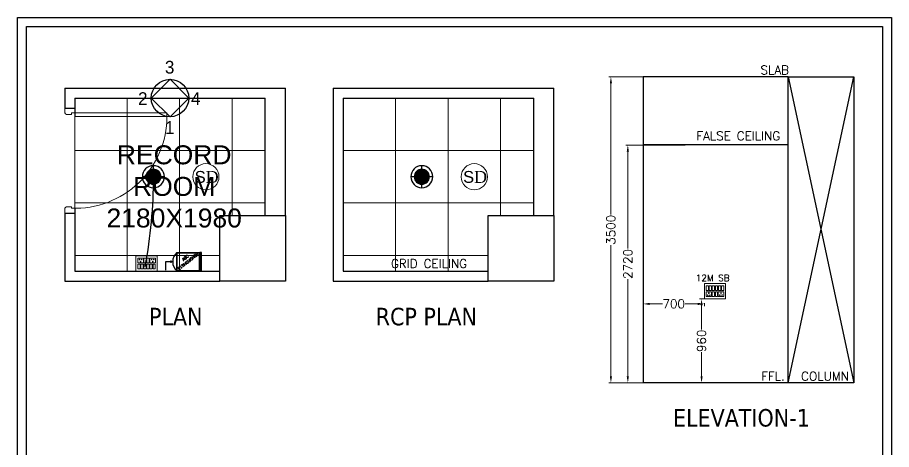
# Model space of a CAD drawing. Header units: millimetres. Extents: x 3552052 to 4144896, y -707811 to -630695.
# Drawn here: x 3675240 to 3685240, y -692265 to -687323 of the extents above; entities that cross this region are included whole.
import ezdxf

# ---------------------------------------------------------------- set-up
doc = ezdxf.new("R2010")
doc.units = ezdxf.units.MM
doc.header["$LTSCALE"] = 6
doc.header["$MEASUREMENT"] = 0
doc.layers.get('0').update_dxf_attribs({"linetype": 'CONTINUOUS', "lineweight": 0})
doc.layers.get('Defpoints').update_dxf_attribs({"linetype": 'CONTINUOUS', "lineweight": 0})
for name, color, linetype, lineweight in [('COL', 5, 'CONTINUOUS', 0), ('DIM', 7, 'CONTINUOUS', 0), ('DOOR', 44, 'CONTINUOUS', 0), ('ELE-12M RAW&UPS SB', 40, 'CONTINUOUS', 0), ('ELE-12W LED', 1, 'CONTINUOUS', 0), ('ELE-4M RAW P.SB', 40, 'CONTINUOUS', 0), ('ELE-4M UPS P.SB', 3, 'CONTINUOUS', 0), ('ELE-SOCKET NMBERING', 7, 'CONTINUOUS', 9), ('FA-BELOW SMOKE DERECTOR', 1, 'CONTINUOUS', 0), ('MEP_HVAC_RA_DUCT', 1, 'CONTINUOUS', 0), ('WALL', 8, 'CONTINUOUS', 0)]:
    doc.layers.add(name, color=color, linetype=linetype, lineweight=lineweight)
doc.layers.add('ELE-LIGHTING WIRING', color=7, linetype='CONTINUOUS', lineweight=0, true_color=0x63d7b6)
doc.layers.add('FIRE EXTINGUISHER', color=7, linetype='CONTINUOUS')
doc.styles.add('Annotation', font='tahoma.ttf')
doc.styles.add('ARIAL', font='arial.ttf')
doc.styles.add('PDF Times New Roman', font='times.ttf')
doc.styles.add('ROMANS', font='romans.shx')
doc.styles.get("Standard").update_dxf_attribs({"font": 'SIMPLEX'})
doc.dimstyles.new('AEPL1', dxfattribs={"dimtxt": 100, "dimasz": 75, "dimexe": 25, "dimexo": 50, "dimtad": 0, "dimdec": 0, "dimtxsty": 'ROMANS', "dimcen": 2.5, "dimclrd": 7, "dimclre": 7, "dimclrt": 7, "dimadec": 0, "dimazin": 0, "dimtfac": 1, "dimtdec": 0, "dimtmove": 0, "dimatfit": 3, "dimfxl": 1, "dimlwd": 0, "dimlwe": 0, "dimarcsym": 0})

# ---------------------------------------------------------------- blocks, each defined once
blk = doc.blocks.new('FGG')
at = {"layer": 'ELE-4M UPS P.SB', "color": 251, "linetype": 'ByBlock'}
for p, q in [((3598122, -686041), (3598122, -688021)), ((3598722, -686041), (3598722, -688021)), ((3599322, -686041), (3599322, -687386)), ((3597522, -686641), (3599702, -686641)), ((3597522, -687241), (3599702, -687241)), ((3597522, -687841), (3599182, -687841))]:
    blk.add_line(p, q, dxfattribs=at)
blk.add_lwpolyline([(3597522, -686041), (3597522, -688021), (3599182, -688021), (3599182, -687386), (3599702, -687386), (3599702, -686041), (3597522, -686041)], dxfattribs=at)
blk = doc.blocks.new('FIRE EXTINGUISHER')
at = {"layer": 'FIRE EXTINGUISHER', "color": 1, "ltscale": 0.1}
for p, q in [((-0.112, 1.728), (-0.548, 1.728)), ((-0.112, 1.481), (-0.112, 1.728)), ((-0.112, 1.365), (-0.112, 1.423))]:
    blk.add_line(p, q, dxfattribs=at)
for points in [[(-0.084, 1.481), (-0.141, 1.481), (-0.141, 1.423), (-0.084, 1.423)], [(0.372, 1.149), (0.372, -0.029), (-0.597, -0.029), (-0.597, 1.149)], [(0.35, 1.127), (0.35, -0.007), (-0.575, -0.007), (-0.575, 1.127)], [(-0.597, -0.124), (0.372, -0.124), (0.372, -0.029), (-0.597, -0.029)], [(-0.575, -0.102), (0.35, -0.102), (0.35, -0.052), (-0.575, -0.052)]]:
    blk.add_lwpolyline(points, close=True, dxfattribs=at)
blk.add_arc((-0.112, 0.712), 0.653, 42.0434, 137.9121, dxfattribs=at)
at = {"layer": 'FIRE EXTINGUISHER', "color": 1, "ltscale": 0.1, "insert": (-0.146, 0.52, -243.239), "char_height": 0.139, "width": 0.31903, "attachment_point": 8, "rotation": 308.636}
blk.add_mtext('ABC EXTINGUISHER', dxfattribs=at)
blk = doc.blocks.new('A$C19B8274B')
at = {"layer": 'DOOR'}
for p, q in [((-45, 925), (-80, 925)), ((-80, 50), (-80, 925)), ((-45, 50), (-45, 925)), ((-45, 50), (-80, 50)), ((-955, -50), (-955, -47.5)), ((-940, -35), (-942.5, -35)), ((-60, -35), (-57.5, -35)), ((-45, -50), (-45, -47.5))]:
    blk.add_line(p, q, dxfattribs=at)
for points in [[(-940, 15), (-955, 15), (-955, 50), (-1000, 50), (-1000, -50), (-955, -50)], [(-940, -35), (-940, 15)], [(-60, 15), (-45, 15), (-45, 50), (0, 50), (0, -50), (-45, -50)], [(-60, -35), (-60, 15)]]:
    blk.add_lwpolyline(points, dxfattribs=at)
at = {"layer": 'DOOR', "color": 145}
blk.add_arc((-80, 50), 875, 90, 182.29244, dxfattribs=at)
at = {"layer": 'DOOR'}
for centre, start, end in [((-955, -35), 270, 0), ((-45, -35), 180, 270)]:
    blk.add_arc(centre, 12.5, start, end, dxfattribs=at)
blk = doc.blocks.new('FGDFGG')
at = {"layer": 'ELE-12M RAW&UPS SB', "color": 40, "ltscale": 10}
for points in [[(3595228, -688021), (3594985, -688021), (3594985, -687846), (3595228, -687846)], [(3595033, -687926), (3595007, -687926), (3595007, -687873), (3595033, -687873)], [(3595068, -687926), (3595041, -687926), (3595041, -687873), (3595068, -687873)], [(3595102, -687926), (3595076, -687926), (3595076, -687873), (3595102, -687873)], [(3595137, -687926), (3595111, -687926), (3595111, -687873), (3595137, -687873)], [(3595102, -687994), (3595076, -687994), (3595076, -687941), (3595102, -687941)], [(3595137, -687994), (3595111, -687994), (3595111, -687941), (3595137, -687941)]]:
    blk.add_lwpolyline(points, close=True, dxfattribs=at)
at = {"layer": 'ELE-12M RAW&UPS SB', "color": 3, "linetype": 'ByBlock'}
blk.add_lwpolyline([(3595172, -687926), (3595145, -687926), (3595145, -687873), (3595172, -687873)], close=True, dxfattribs=at)
at = {"layer": 'ELE-12M RAW&UPS SB', "color": 3, "linetype": 'ByBlock', "elevation": 0}
blk.add_lwpolyline([(3595206, -687926), (3595180, -687926), (3595180, -687873), (3595206, -687873)], close=True, dxfattribs=at)
at = {"layer": 'ELE-4M RAW P.SB', "color": 40, "ltscale": 10}
for p, q in [((3595005, -687941), (3595068, -687941)), ((3595005, -687994), (3595005, -687941)), ((3595068, -687994), (3595005, -687994)), ((3595068, -687941), (3595068, -687994)), ((3595143, -687941), (3595206, -687941)), ((3595143, -687994), (3595143, -687941)), ((3595206, -687994), (3595143, -687994)), ((3595206, -687941), (3595206, -687994))]:
    blk.add_line(p, q, dxfattribs=at)
for centre, radius, start, end in [((3595023, -687978), 3.1, 5.2689, 272.51), ((3595025, -687980), 2.5, 202.6838, 75.0951), ((3595036, -687955), 3.6, 307.1584, 232.8416), ((3595036, -687958), 2.29, 161.4031, 18.5969), ((3595047, -687980), 2.5, 104.9049, 337.3162), ((3595049, -687978), 3.1, 267.49, 174.7311), ((3595162, -687978), 3.1, 5.2689, 272.51), ((3595164, -687980), 2.5, 202.6838, 75.0951), ((3595175, -687955), 3.6, 307.1584, 232.8416), ((3595175, -687958), 2.29, 161.4031, 18.5969), ((3595186, -687980), 2.5, 104.9049, 337.3162), ((3595188, -687978), 3.1, 267.49, 174.7311)]:
    blk.add_arc(centre, radius, start, end, dxfattribs=at)
blk = doc.blocks.new('18W LED')
at = {"layer": 'ELE-12W LED', "lineweight": 25}
h = blk.add_hatch(dxfattribs=at)
h.set_pattern_fill('ANSI31', color=252)
h.set_pattern_definition([(45, (-1135553.9097, 459369.4158), (-2.24506403, 2.24506403), [])])
edge = h.paths.add_edge_path()
edge.add_arc((0, 0), 85.7, 0, 360)
at = {"layer": 'ELE-12W LED', "color": 1, "lineweight": 25}
for p, q in [((0, -126), (0, 126)), ((-126, 0), (126, 0))]:
    blk.add_line(p, q, dxfattribs=at)
for radius in [126, 85.7]:
    blk.add_circle((0, 0), radius, dxfattribs=at)
blk = doc.blocks.new('SMOKE DETECTOR')
at = {"layer": 'FA-BELOW SMOKE DERECTOR', "color": 7}
blk.add_circle((931029, -118294), 166, dxfattribs=at)
at = {"layer": 'FA-BELOW SMOKE DERECTOR', "insert": (930887, -118373), "char_height": 150, "attachment_point": 7, "style": 'PDF Times New Roman'}
blk.add_mtext('{\\fArial|b0|i0|c0|p34;S}D', dxfattribs=at)
blk = doc.blocks.new('*D180')
at = {"layer": 'Defpoints', "color": 0, "transparency": 16777216}
for p in [(3682223, -688782), (3682928, -688782), (3682552, -691502)]:
    blk.add_point(p, dxfattribs=at)
at = {"layer": 'ELE-4M UPS P.SB', "color": 7, "lineweight": 0, "transparency": 16777216}
for p, q in [((3682878, -688782), (3682198, -688782)), ((3682223, -688857), (3682223, -689965)), ((3682223, -691427), (3682223, -690318)), ((3682502, -691502), (3682198, -691502))]:
    blk.add_line(p, q, dxfattribs=at)
at = {"layer": 'ELE-4M UPS P.SB', "color": 7, "transparency": 16777216}
for points in [[(3682210, -688857), (3682235, -688857), (3682223, -688782)], [(3682210, -691427), (3682235, -691427), (3682223, -691502)]]:
    blk.add_solid(points, dxfattribs=at)
at = {"layer": 'ELE-4M UPS P.SB', "color": 7, "lineweight": -3, "transparency": 16777216, "insert": (3682223, -690142), "char_height": 100, "attachment_point": 5, "rotation": 90, "style": 'ROMANS'}
blk.add_mtext('2720', dxfattribs=at)
blk = doc.blocks.new('*D181')
at = {"layer": 'Defpoints', "color": 0, "transparency": 16777216}
for p in [(3682029, -688002), (3682552, -688002), (3682552, -691502)]:
    blk.add_point(p, dxfattribs=at)
at = {"layer": 'ELE-4M UPS P.SB', "color": 7, "lineweight": 0, "transparency": 16777216}
for p, q in [((3682502, -688002), (3682004, -688002)), ((3682029, -688077), (3682029, -689575)), ((3682029, -691427), (3682029, -689929)), ((3682502, -691502), (3682004, -691502))]:
    blk.add_line(p, q, dxfattribs=at)
at = {"layer": 'ELE-4M UPS P.SB', "color": 7, "transparency": 16777216}
for points in [[(3682017, -688077), (3682042, -688077), (3682029, -688002)], [(3682017, -691427), (3682042, -691427), (3682029, -691502)]]:
    blk.add_solid(points, dxfattribs=at)
at = {"layer": 'ELE-4M UPS P.SB', "color": 7, "lineweight": -3, "transparency": 16777216, "insert": (3682029, -689752), "char_height": 100, "attachment_point": 5, "rotation": 90, "style": 'ROMANS'}
blk.add_mtext('3500', dxfattribs=at)
blk = doc.blocks.new('*D182')
at = {"layer": 'Defpoints', "color": 0, "transparency": 16777216}
for p in [(3682398, -690542), (3682398, -690599), (3683098, -690542)]:
    blk.add_point(p, dxfattribs=at)
at = {"layer": 'ELE-4M UPS P.SB', "color": 7, "lineweight": 0, "transparency": 16777216}
for p, q in [((3682398, -690592), (3682398, -690624)), ((3682473, -690599), (3682619, -690599)), ((3683023, -690599), (3682877, -690599)), ((3683098, -690592), (3683098, -690624))]:
    blk.add_line(p, q, dxfattribs=at)
at = {"layer": 'ELE-4M UPS P.SB', "color": 7, "transparency": 16777216}
for points in [[(3682473, -690587), (3682473, -690612), (3682398, -690599)], [(3683023, -690587), (3683023, -690612), (3683098, -690599)]]:
    blk.add_solid(points, dxfattribs=at)
at = {"layer": 'ELE-4M UPS P.SB', "color": 7, "lineweight": -3, "transparency": 16777216, "insert": (3682748, -690599), "char_height": 100, "attachment_point": 5, "style": 'ROMANS'}
blk.add_mtext('700', dxfattribs=at)
blk = doc.blocks.new('*D183')
at = {"layer": 'Defpoints', "color": 0, "transparency": 16777216}
for p in [(3683147, -690542), (3683066, -691502), (3683147, -691502)]:
    blk.add_point(p, dxfattribs=at)
at = {"layer": 'ELE-4M UPS P.SB', "color": 7, "lineweight": 0, "transparency": 16777216}
for p, q in [((3683097, -690542), (3683041, -690542)), ((3683066, -690617), (3683066, -690893)), ((3683066, -691427), (3683066, -691151)), ((3683097, -691502), (3683041, -691502))]:
    blk.add_line(p, q, dxfattribs=at)
at = {"layer": 'ELE-4M UPS P.SB', "color": 7, "transparency": 16777216}
for points in [[(3683054, -690617), (3683079, -690617), (3683066, -690542)], [(3683054, -691427), (3683079, -691427), (3683066, -691502)]]:
    blk.add_solid(points, dxfattribs=at)
at = {"layer": 'ELE-4M UPS P.SB', "color": 7, "lineweight": -3, "transparency": 16777216, "insert": (3683066, -691022), "char_height": 100, "attachment_point": 5, "rotation": 90, "style": 'ROMANS'}
blk.add_mtext('960', dxfattribs=at)

msp = doc.modelspace()

# ---------------------------------------------------------------- linework, layer by layer
at = {"color": 7, "lineweight": 30}
for points in [[(3685239.6, -687323.5), (3685239.6, -699038.3), (3675239.6, -699038.3), (3675239.6, -687323.5)], [(3685136, -687427.1), (3685136, -698934.6), (3675343.2, -698934.6), (3675343.2, -687427.1)], [(3676984.8, -688030.6), (3676770.4, -688245), (3676984.8, -688459.5), (3677199.2, -688245), (3676984.8, -688030.6)]]:
    msp.add_lwpolyline(points, close=True, dxfattribs=at)
at = {"lineweight": -3}
msp.add_circle((3676984.8, -688245), 214.4, dxfattribs=at)
at = {"layer": 'COL', "color": 7, "lineweight": -3}
for p, q in [((3684058.1, -688001.8), (3684808.1, -691501.8)), ((3684058.1, -691501.8), (3684808.1, -688001.8))]:
    msp.add_line(p, q, dxfattribs=at)
at = {"layer": 'COL', "color": 7, "lineweight": 30}
for points in [[(3684058.1, -691501.8), (3684058.1, -688001.8), (3684808.1, -688001.8), (3684808.1, -691501.8)], [(3677554.7, -690339.9), (3677554.7, -689589.9), (3678304.7, -689589.9), (3678304.7, -690339.9)], [(3680625.5, -690339.9), (3680625.5, -689589.9), (3681375.5, -689589.9), (3681375.5, -690339.9)]]:
    msp.add_lwpolyline(points, close=True, dxfattribs=at)
at = {"layer": 'ELE-LIGHTING WIRING', "lineweight": -3}
msp.add_arc((3671632.9, -689182.8), 5162.1, 348.95725, 0.41921, dxfattribs=at)
at = {"layer": 'MEP_HVAC_RA_DUCT', "color": 7, "lineweight": 30}
msp.add_line((3682398.1, -688001.8), (3682398.1, -691501.8), dxfattribs=at)
for points in [[(3684058.1, -688001.8), (3682398.1, -688001.8)], [(3684058.1, -688781.6), (3682398.1, -688781.6)], [(3684808.1, -691501.8), (3682398.1, -691501.8)]]:
    msp.add_lwpolyline(points, dxfattribs=at)
at = {"layer": 'WALL', "color": 7, "lineweight": 30}
for p, q in [((3675779.8, -688130), (3678304.7, -688130)), ((3675779.8, -688130), (3675779.8, -688360)), ((3678304.7, -689589.9), (3678304.7, -688130)), ((3678850.7, -688130), (3681375.6, -688130)), ((3678850.7, -688130), (3678850.7, -689560)), ((3681375.5, -689589.9), (3681375.6, -688130)), ((3675894.8, -688245), (3678074.7, -688245)), ((3675894.8, -688245), (3675894.8, -688360)), ((3678074.8, -689589.9), (3678074.8, -688245)), ((3678965.7, -688245), (3681145.5, -688245)), ((3678965.7, -688245), (3678965.7, -689560)), ((3681145.6, -689589.9), (3681145.6, -688245)), ((3675779.8, -688360), (3675894.8, -688360)), ((3675779.8, -689560), (3675779.8, -690339.9)), ((3675779.8, -689560), (3675894.8, -689560)), ((3675894.8, -689560), (3675894.8, -690224.9)), ((3678850.7, -689560), (3678850.7, -690339.9)), ((3678965.7, -689560), (3678965.7, -690224.9)), ((3675894.8, -690224.9), (3677554.7, -690224.9)), ((3678965.7, -690224.9), (3680625.5, -690224.9)), ((3675779.8, -690339.9), (3677554.7, -690339.9)), ((3678850.7, -690339.9), (3680625.5, -690339.9))]:
    msp.add_line(p, q, dxfattribs=at)

# ---------------------------------------------------------------- block references
at = {"layer": 'DOOR', "color": 251, "lineweight": -3, "xscale": -1.2, "yscale": 1.2, "zscale": 1.2, "rotation": 269.9999999999842}
msp.add_blockref('A$C19B8274B', (3675839.8, -688360), dxfattribs=at)
at = {"layer": 'ELE-12W LED', "color": 6, "lineweight": -3, "xscale": -1}
for p in [(3676794.8, -689145), (3679865.7, -689145)]:
    msp.add_blockref('18W LED', p, dxfattribs=at)
at = {"layer": 'ELE-4M UPS P.SB', "color": 7, "lineweight": -3}
for p in [(78372.7, -2203.6), (81443.6, -2203.6)]:
    msp.add_blockref('FGG', p, dxfattribs=at)
at = {"layer": 'ELE-4M UPS P.SB', "color": 0, "lineweight": -3, "rotation": 180}
msp.add_blockref('FGDFGG', (7271823.2, -1378071.4), dxfattribs=at)
at = {"layer": 'ELE-4M UPS P.SB', "color": 0, "lineweight": -3}
msp.add_blockref('FGDFGG', (88113.4, -2520.4), dxfattribs=at)
at = {"layer": 'FA-BELOW SMOKE DERECTOR', "color": 6, "lineweight": -3, "xscale": 0.9035551315104862, "yscale": 0.9035551315104862, "zscale": 0.9035551315104862}
for p in [(2836159, -582260), (2839229.9, -582260)]:
    msp.add_blockref('SMOKE DETECTOR', p, dxfattribs=at)
at = {"layer": 'FIRE EXTINGUISHER', "color": 0, "lineweight": -3, "xscale": 221.759849953912, "yscale": 221.759849953912, "zscale": 221.759849953912, "rotation": 89.99999999961115}
msp.add_blockref('FIRE EXTINGUISHER', (3677317.8, -690092.4), dxfattribs=at)

# ---------------------------------------------------------------- texts
at = {"lineweight": -3, "ltscale": 0.1, "char_height": 136.805, "width": 184.566, "attachment_point": 5, "rotation": 0.1103}
for s, insert in [('\\pxqc;{\\F.shx.shx|c0;\\H1.0669x;3}', (3676980.4, -687893.2)), ('\\pxqc;{\\F.shx.shx|c0;\\H1.0669x;2}', (3676673, -688251.1)), ('\\pxqc;{\\F.shx.shx|c0;\\H1.0669x;4}', (3677278.9, -688251.1)), ('\\pxqc;{\\F.shx.shx;\\H1.0669x;1}', (3676980.4, -688582.2))]:
    msp.add_mtext(s, dxfattribs=dict(at, insert=insert))
at = {"lineweight": -3, "char_height": 200, "width": 2697.906, "attachment_point": 3, "style": 'Annotation'}
for s, insert in [('\\pxql;PLAN', (3679442.7, -690643.9)), ('\\pxql;RCP PLAN', (3682036.4, -690643.9)), ('\\pxql;ELEVATION-1', (3685438.3, -691801.9))]:
    msp.add_mtext(s, dxfattribs=dict(at, insert=insert))
at = {"layer": 'DIM', "color": 7, "lineweight": -3, "insert": (3677032.6, -689256.9), "char_height": 216.75, "width": 2086.034, "attachment_point": 5, "style": 'ARIAL'}
msp.add_mtext('RECORD\\PROOM 2180X1980', dxfattribs=at)
at = {"layer": 'ELE-SOCKET NMBERING', "color": 0, "lineweight": -3, "width": 2358.602, "attachment_point": 1, "style": 'Annotation'}
for s, insert, char_height in [('{\\Fromans|c0;SLAB}', (3683740.6, -687874.4), 100.004), ('{\\Fromans|c0;FALSE CEILING }', (3683006.3, -688627.8), 100.004), ('{\\Fromans|c0;GRID CEILING }', (3679513.2, -690087.9), 100.004), ('{\\Fromans|c0;12M SB}', (3682999.1, -690265.1), 75), ('{\\Fromans|c0;FFL.}', (3683748.3, -691376.7), 100.004), ('{\\Fromans|c0;COLUMN}', (3684205.3, -691376.7), 100.004)]:
    msp.add_mtext(s, dxfattribs=dict(at, insert=insert, char_height=char_height))

# ---------------------------------------------------------------- dimensions: what is measured, and where the dimension line sits
at = {"layer": 'ELE-4M UPS P.SB', "color": 0, "lineweight": -3}
for base, p1, p2, picture, middle in [((3682029, -688001.8), (3682552.3, -691501.8), (3682552.3, -688001.8), '*D181', (3682029, -689751.8)), ((3682222.6, -688781.6), (3682552.3, -691501.8), (3682928.1, -688781.6), '*D180', (3682222.6, -690141.7)), ((3683066.4, -691501.8), (3683146.6, -690541.8), (3683146.6, -691501.8), '*D183', (3683066.4, -691021.8))]:
    dim = msp.add_linear_dim(base=base, p1=p1, p2=p2, angle=90, dimstyle='AEPL1', dxfattribs=at)
    dim.commit()
    dim.dimension.update_dxf_attribs({"geometry": picture, "text_midpoint": middle})
dim = msp.add_linear_dim(base=(3682398.1, -690599.2), p1=(3683098.1, -690541.8), p2=(3682398.1, -690541.8), dimstyle='AEPL1', dxfattribs=at)
dim.commit()
dim.dimension.update_dxf_attribs({"geometry": '*D182', "text_midpoint": (3682748.1, -690599.2)})

doc.saveas('drawing.dxf')
